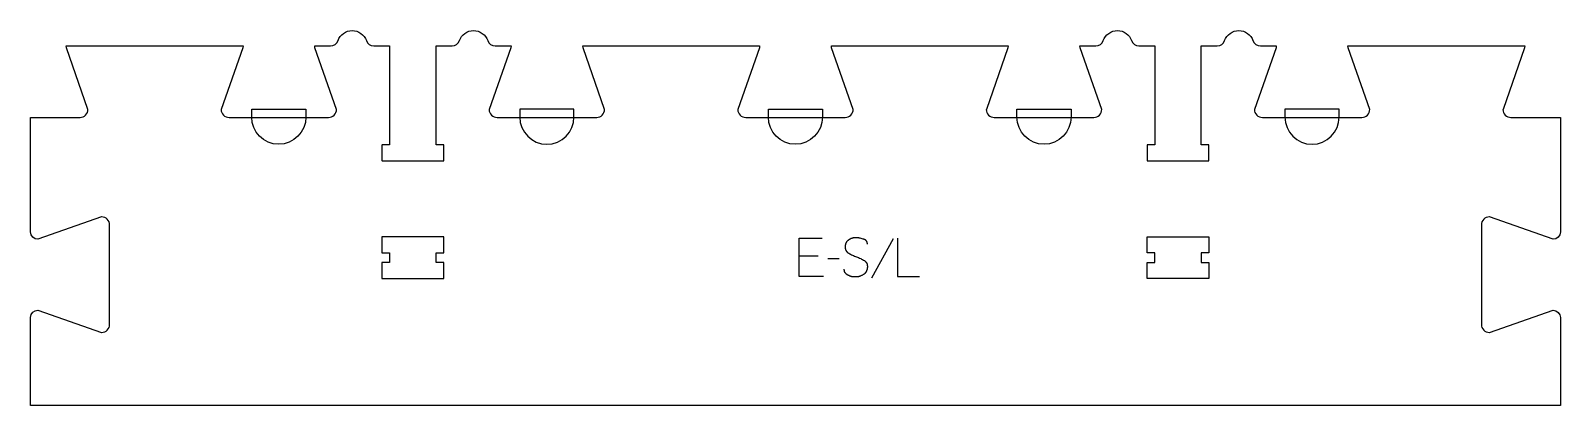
# Model space of a CAD drawing. Extents: x -600 to 600, y -131 to 163.
import ezdxf

# ---------------------------------------------------------------- set-up
doc = ezdxf.new("R2010")
doc.units = 0
for name, color, linetype in [('1_ANYTOOL_1MMDEEP_LABELS_S', 2, 'CONTINUOUS'), ('3_ANYTOOL_CUTTHROUGH_INSID', 4, 'CONTINUOUS'), ('4_ANYTOOL_CUTTHROUGH_OUTSI', 5, 'CONTINUOUS'), ('5_ANYTOOL_HALF_MILL_9MM_IN', 3, 'CONTINUOUS')]:
    doc.layers.add(name, color=color, linetype=linetype)

msp = doc.modelspace()

# ---------------------------------------------------------------- linework, layer by layer
at = {"layer": '1_ANYTOOL_1MMDEEP_LABELS_S'}
for p, q in [((76.7, -0.5), (59.5, -31.2)), ((17.7, -13.9), (3, -13.9)), ((34.2, -16.1), (25.4, -16.2))]:
    msp.add_line(p, q, dxfattribs=at)
for points in [[(21.9, -30), (3, -30), (3, 0), (20.8, 0)], [(56.4, -4.6), (56.4, -4.4), (56.4, -4.3), (56.4, -4.2), (56.4, -4.1), (56.4, -4), (56.4, -3.9), (56.3, -3.9), (56.3, -3.8), (56.3, -3.7), (56.3, -3.6), (56.3, -3.5), (56.3, -3.4), (56.2, -3.4), (56.2, -3.3), (56.2, -3.2), (56.2, -3.1), (56.1, -3), (56.1, -3), (56.1, -2.9), (56, -2.8), (56, -2.7), (56, -2.7), (55.9, -2.6), (55.9, -2.5), (55.9, -2.5), (55.8, -2.4), (55.8, -2.3), (55.7, -2.3), (55.7, -2.2), (55.6, -2.1), (55.6, -2.1), (55.5, -2), (55.5, -1.9), (55.4, -1.9), (55.4, -1.8), (55.3, -1.8), (55.2, -1.7), (55.2, -1.7), (55.1, -1.6), (55, -1.5), (55, -1.5), (54.9, -1.4), (54.8, -1.4), (54.8, -1.3), (54.7, -1.3), (54.6, -1.2), (54.5, -1.2), (54.5, -1.2), (54.4, -1.1), (54.3, -1.1), (54.2, -1), (54.1, -0.9), (53.9, -0.9), (53.7, -0.8), (53.5, -0.7), (53.3, -0.7), (53.1, -0.6), (52.3, -0.4), (51.5, -0.2), (50.7, 0), (50, 0.1), (49.6, 0.2), (49.2, 0.2), (48.8, 0.3), (48.5, 0.3), (48.1, 0.3), (47.7, 0.3), (47.4, 0.3), (47, 0.3), (46.8, 0.3), (46.6, 0.3), (46.4, 0.3), (46.2, 0.3), (46.1, 0.3), (45.9, 0.3), (45.7, 0.3), (45.5, 0.2), (45.3, 0.2), (45.1, 0.2), (44.9, 0.1), (44.8, 0.1), (44.6, 0), (44.4, 0), (44.2, -0.1), (44, -0.1), (43.9, -0.2), (43.7, -0.2), (43.5, -0.3), (43.4, -0.4), (43.2, -0.5), (43, -0.5), (42.8, -0.6), (42.7, -0.7), (42.5, -0.8), (42.4, -0.9), (42.2, -1), (42, -1.1), (41.9, -1.2), (41.7, -1.3), (41.6, -1.4), (41.4, -1.5), (41.2, -1.6), (41.1, -1.7), (41, -1.9), (40.8, -2), (40.7, -2.1), (40.6, -2.2), (40.4, -2.4), (40.3, -2.5), (40.2, -2.6), (40.1, -2.8), (40, -2.9), (39.9, -3.1), (39.8, -3.2), (39.7, -3.4), (39.6, -3.5), (39.5, -3.7), (39.5, -3.9), (39.4, -4), (39.3, -4.2), (39.3, -4.4), (39.2, -4.5), (39.2, -4.7), (39.1, -4.9), (39.1, -5.1), (39, -5.3), (39, -5.5), (39, -5.7), (39, -5.9), (38.9, -6.1), (38.9, -6.3), (38.9, -6.5), (38.9, -6.7), (38.9, -6.9), (38.9, -7.1), (38.9, -7.3), (39, -7.5), (39, -7.7), (39, -7.9), (39, -8.1), (39.1, -8.3), (39.1, -8.5), (39.2, -8.7), (39.2, -8.8), (39.3, -9), (39.3, -9.1), (39.4, -9.2), (39.4, -9.3), (39.5, -9.4), (39.5, -9.4), (39.5, -9.5), (39.6, -9.6), (39.6, -9.7), (39.7, -9.8), (39.7, -9.8), (39.8, -9.9), (39.8, -10), (39.9, -10.1), (39.9, -10.1), (40, -10.2), (40, -10.3), (40.1, -10.4), (40.1, -10.4), (40.2, -10.5), (40.3, -10.6), (40.3, -10.6), (40.4, -10.7), (40.4, -10.8), (40.5, -10.8), (40.6, -11), (40.8, -11.1), (40.9, -11.2), (41.1, -11.3), (41.2, -11.4), (41.4, -11.5), (41.6, -11.6), (41.7, -11.7), (42.5, -12.1), (43.2, -12.5), (43.9, -12.9), (44.7, -13.2), (45.5, -13.6), (46.3, -13.9), (47.1, -14.3), (47.9, -14.6), (48.7, -14.9), (49.5, -15.2), (50.3, -15.5), (51.1, -15.9), (51.8, -16.3), (52.6, -16.7), (53.3, -17.1), (54, -17.5), (54.1, -17.6), (54.3, -17.7), (54.4, -17.8), (54.5, -17.9), (54.6, -17.9), (54.7, -18), (54.7, -18.1), (54.8, -18.1), (54.9, -18.2), (54.9, -18.3), (55, -18.3), (55.1, -18.4), (55.1, -18.5), (55.2, -18.5), (55.2, -18.6), (55.3, -18.7), (55.4, -18.8), (55.4, -18.8), (55.5, -18.9), (55.5, -19), (55.6, -19.1), (55.6, -19.1), (55.7, -19.2), (55.7, -19.3), (55.7, -19.4), (55.8, -19.5), (55.8, -19.5), (55.9, -19.6), (55.9, -19.7), (55.9, -19.8), (56, -19.9), (56, -20), (56, -20.1), (56.1, -20.1), (56.1, -20.2), (56.1, -20.3), (56.2, -20.4), (56.2, -20.6), (56.3, -20.8), (56.3, -21), (56.3, -21.2), (56.3, -21.4), (56.4, -21.6), (56.4, -21.8), (56.4, -22), (56.4, -22.2), (56.4, -22.5), (56.4, -22.7), (56.4, -22.9), (56.3, -23.2), (56.3, -23.4), (56.3, -23.6), (56.2, -23.8), (56.2, -24), (56.2, -24.3), (56.1, -24.5), (56, -24.7), (56, -24.9), (55.9, -25.1), (55.8, -25.3), (55.8, -25.5), (55.7, -25.6), (55.6, -25.8), (55.5, -26), (55.4, -26.2), (55.3, -26.4), (55.2, -26.5), (55.1, -26.7), (55, -26.9), (54.9, -27), (54.7, -27.2), (54.6, -27.3), (54.5, -27.5), (54.3, -27.6), (54.2, -27.7), (54, -27.9), (53.9, -28), (53.7, -28.1), (53.5, -28.3), (53.4, -28.4), (53.2, -28.5), (52.8, -28.7), (52.5, -28.9), (52.1, -29.1), (51.7, -29.3), (51.3, -29.5), (51, -29.6), (50.6, -29.7), (50.4, -29.8), (50.2, -29.9), (50, -29.9), (49.8, -30), (49.6, -30), (49.4, -30.1), (49.2, -30.1), (49, -30.1), (48.6, -30.2), (48.2, -30.3), (47.8, -30.3), (47.4, -30.3), (47, -30.3), (46.6, -30.3), (46.2, -30.3), (45.8, -30.3), (45.4, -30.3), (45, -30.2), (44.6, -30.1), (44.2, -30.1), (43.8, -30), (43.4, -29.9), (43.1, -29.8), (42.7, -29.6), (42.3, -29.5), (42, -29.3), (41.6, -29.2), (41.3, -29), (40.9, -28.8), (40.8, -28.7), (40.6, -28.6), (40.4, -28.5), (40.3, -28.4), (40.1, -28.3), (40, -28.2), (39.9, -28), (39.7, -27.9), (39.6, -27.8), (39.5, -27.7), (39.4, -27.5), (39.3, -27.4), (39.2, -27.3), (39.2, -27.3), (39.1, -27.2), (39.1, -27.1), (39, -27.1), (39, -27), (38.9, -26.9), (38.9, -26.8), (38.8, -26.8), (38.8, -26.7), (38.7, -26.6), (38.7, -26.5), (38.7, -26.5), (38.6, -26.4), (38.6, -26.3), (38.6, -26.2), (38.5, -26.2), (38.5, -26.1), (38.5, -26), (38.5, -25.9), (38.4, -25.7), (38.4, -25.6), (38.3, -25.4), (38.3, -25.2), (38.3, -25.1), (38.2, -24.9), (38.2, -24.7), (38.2, -24.5), (38.2, -24.3), (38.2, -24.1)], [(80.1, 0), (80.1, -30), (97.2, -30)]]:
    msp.add_lwpolyline(points, dxfattribs=at)
at = {"layer": '3_ANYTOOL_CUTTHROUGH_INSID'}
for points in [[(-324.3, 1.1), (-324.3, -11.4), (-318.3, -11.4), (-318.3, -18.9), (-324.3, -18.9), (-324.3, -31.4), (-275.8, -31.4), (-275.8, -18.9), (-281.8, -18.9), (-281.8, -11.4), (-275.8, -11.4), (-275.8, 1.1)], [(275.7, -11.4), (275.7, 1.1), (324.2, 1.1), (324.2, -11.4), (318.2, -11.4), (318.2, -18.9), (324.2, -18.9), (324.2, -31.4), (275.7, -31.4), (275.7, -18.9), (281.7, -18.9), (281.7, -11.4)]]:
    msp.add_lwpolyline(points, close=True, dxfattribs=at)
at = {"layer": '4_ANYTOOL_CUTTHROUGH_OUTSI'}
msp.add_lwpolyline([(-364.6, 150.6, 0.317837), (-358.7, 154.8, -0.707107), (-336.5, 154.8, 0.317837), (-330.7, 150.6), (-318.3, 150.6), (-318.3, 73.1), (-324, 73.1, 0.414214), (-324.3, 72.9), (-324.3, 60.9, 0.414214), (-324, 60.6), (-276, 60.6, 0.414214), (-275.8, 60.9), (-275.8, 72.9, 0.414214), (-276, 73.1), (-281.8, 73.1), (-281.8, 150.6), (-269.3, 150.6, 0.317837), (-263.5, 154.8, -0.707107), (-241.3, 154.8, 0.317837), (-235.4, 150.6), (-223, 150.6), (-223.2, 149.2), (-240.1, 100.9), (-240.2, 100.9, 0.414214), (-233.9, 94.6), (-155.9, 94.6, 0.414214), (-149.7, 100.9), (-149.7, 100.9), (-166.6, 149.2), (-166.8, 150.6), (-28.1, 150.6), (-28.3, 149.2), (-45.2, 100.9), (-45.3, 100.9, 0.414214), (-39, 94.6), (39, 94.6, 0.414214), (45.2, 100.9), (45.2, 100.9), (28.3, 149.2), (28.1, 150.6), (166.8, 150.6), (166.6, 149.2), (149.7, 100.9), (149.6, 100.9, 0.414214), (155.9, 94.6), (233.9, 94.6, 0.414214), (240.1, 100.9), (240.1, 100.9), (223.2, 149.2), (223, 150.6), (235.4, 150.6, 0.317837), (241.3, 154.8, -0.707107), (263.5, 154.8, 0.317837), (269.3, 150.6), (281.7, 150.6), (281.7, 73.1), (276, 73.1, 0.414214), (275.7, 72.9), (275.7, 60.9, 0.414214), (276, 60.6), (324, 60.6, 0.414214), (324.2, 60.9), (324.2, 72.9, 0.414214), (324, 73.1), (318.2, 73.1), (318.2, 150.6), (330.7, 150.6, 0.317837), (336.5, 154.8, -0.707107), (358.7, 154.8, 0.317837), (364.6, 150.6), (377, 150.6), (376.8, 149.2), (359.9, 100.9), (359.8, 100.9, 0.414214), (366.1, 94.6), (444.1, 94.6, 0.414214), (450.3, 100.9), (450.3, 100.9), (433.4, 149.2), (433.2, 150.6), (571.9, 150.6), (571.7, 149.2), (554.8, 100.9), (554.7, 100.9, 0.414214), (561, 94.6), (599.7, 94.6), (599.7, 4.9, -0.409315), (594, -0.8), (544.1, 16.7), (544, 16.7, 0.414214), (537.8, 10.4), (537.8, -67.6, 0.414214), (544, -73.8), (544.1, -73.8), (594, -56.3, -0.412073), (599.7, -62.1), (599.7, -130.9), (-599.8, -130.9), (-599.8, -62.1, -0.412073), (-594, -56.3), (-544.1, -73.8), (-544, -73.8, 0.414214), (-537.8, -67.6), (-537.8, 10.4, 0.414214), (-544, 16.7), (-544.1, 16.7), (-594, -0.8, -0.409315), (-599.8, 4.9), (-599.8, 94.6), (-561, 94.6, 0.414214), (-554.8, 100.9), (-554.8, 100.9), (-571.7, 149.2), (-571.9, 150.6), (-433.2, 150.6), (-433.4, 149.2), (-450.3, 100.9), (-450.4, 100.9, 0.414214), (-444.1, 94.6), (-366.1, 94.6, 0.414214), (-359.9, 100.9), (-359.9, 100.9), (-376.8, 149.2), (-377, 150.6)], format="xyb", close=True, dxfattribs=at)
at = {"layer": '5_ANYTOOL_HALF_MILL_9MM_IN'}
for points in [[(-383.9, 94.9, -1), (-426.4, 94.9), (-426.4, 101.1), (-383.9, 101.1)], [(-216.2, 94.9, 1), (-173.7, 94.9), (-173.7, 101.1), (-216.2, 101.1)], [(21.2, 94.9, -1), (-21.3, 94.9), (-21.3, 101.1), (21.2, 101.1)], [(216.1, 94.9, -1), (173.6, 94.9), (173.6, 101.1), (216.1, 101.1)], [(383.8, 94.9, 1), (426.3, 94.9), (426.3, 101.1), (383.8, 101.1)]]:
    msp.add_lwpolyline(points, format="xyb", close=True, dxfattribs=at)

doc.saveas('drawing.dxf')
